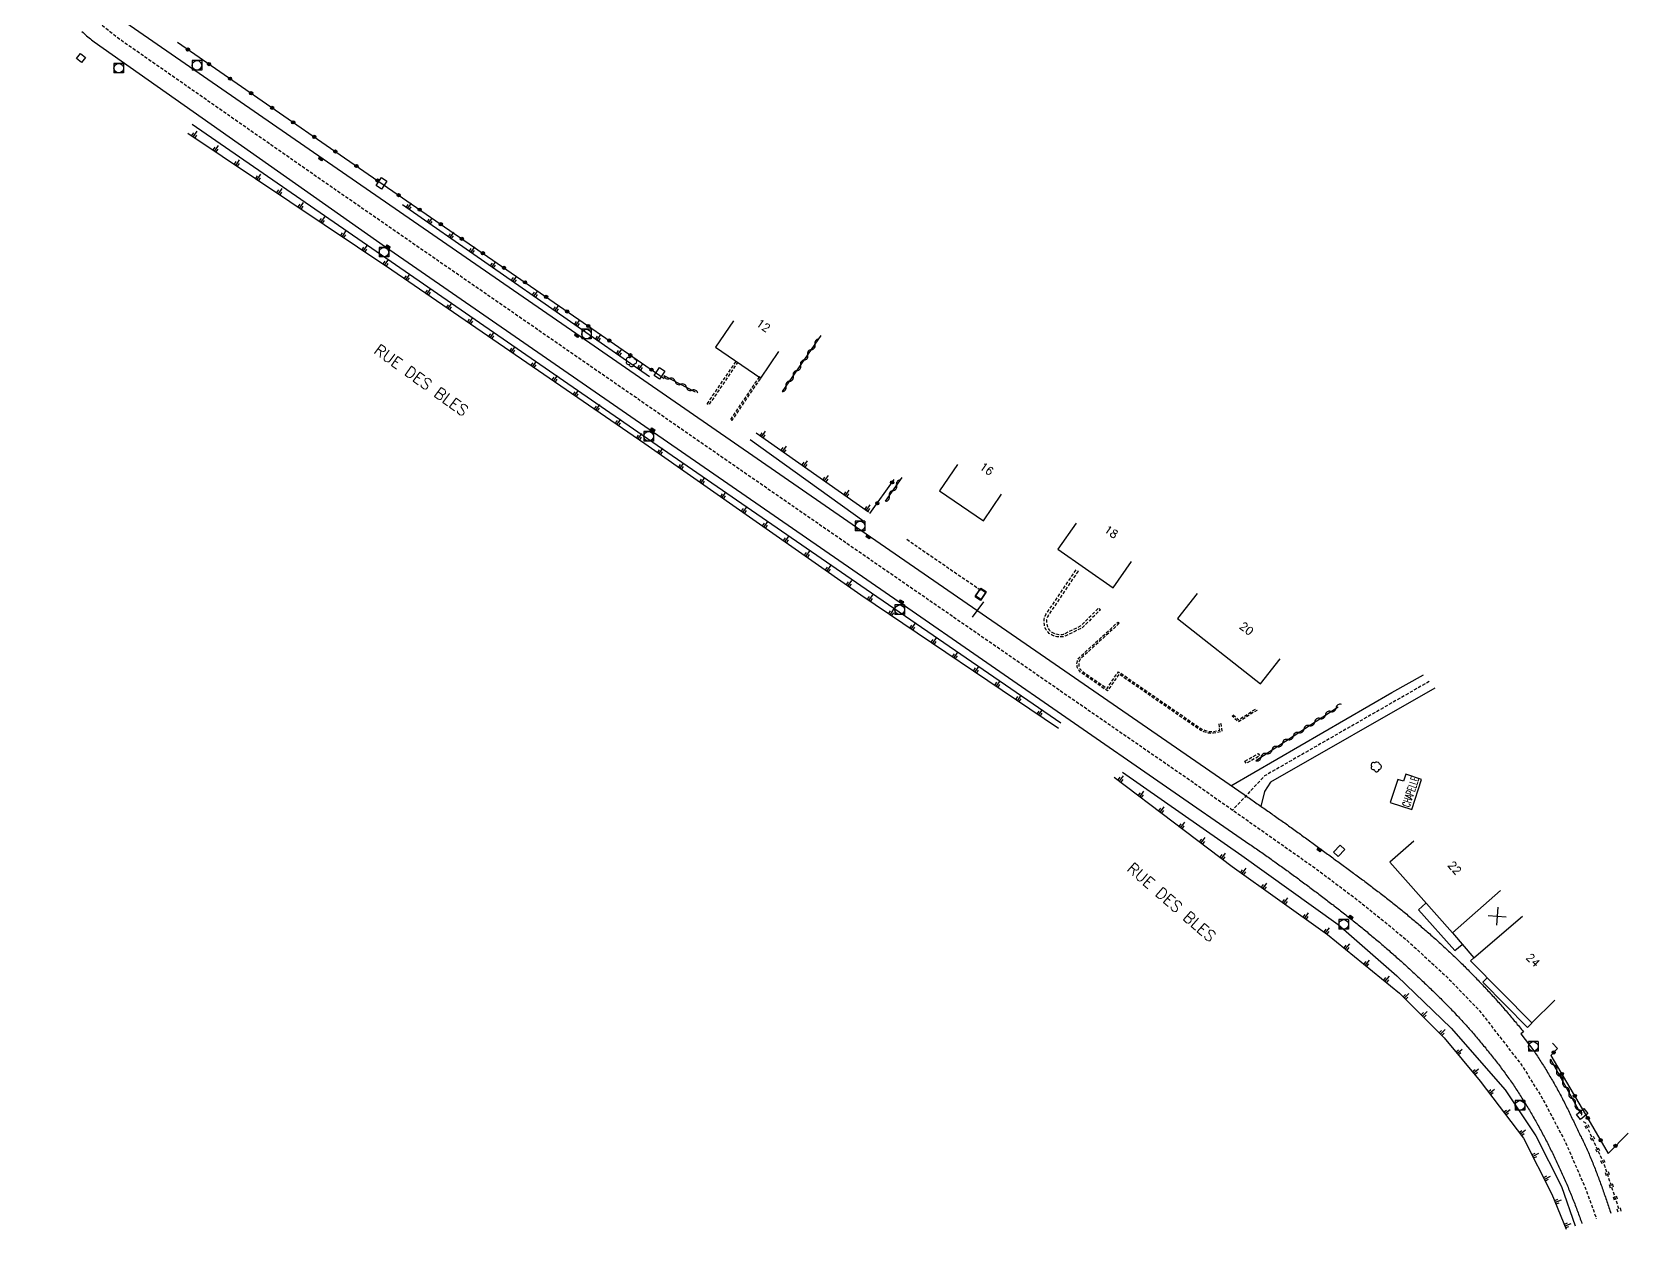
# Model space of a CAD drawing. Header units: millimetres. Extents: x 175000 to 176000, y 112000 to 112732.
# Drawn here: x 175000 to 175249.3, y 112401 to 112588 of the extents above; entities that cross this region are included whole.
import ezdxf
from ezdxf.enums import TextEntityAlignment as Align

# ---------------------------------------------------------------- set-up
doc = ezdxf.new("R2010")
doc.units = ezdxf.units.MM
doc.linetypes.add('DASHED', pattern=[0.75, 0.5, -0.25])
doc.layers.get('0').update_dxf_attribs({"linetype": 'CONTINUOUS'})
for name, color, linetype in [('W0001', 6, 'DASHED'), ('W0008', 7, 'CONTINUOUS'), ('W0017', 7, 'CONTINUOUS'), ('W0100', 7, 'CONTINUOUS'), ('W0112', 1, 'DASHED'), ('W0211', 2, 'CONTINUOUS'), ('W0220', 5, 'DASHED'), ('W0300', 7, 'CONTINUOUS'), ('W0310', 3, 'CONTINUOUS'), ('W0322', 7, 'CONTINUOUS'), ('W0400', 7, 'CONTINUOUS'), ('W0420', 7, 'CONTINUOUS'), ('W0984', 7, 'CONTINUOUS'), ('W0989', 7, 'CONTINUOUS'), ('W0991', 7, 'CONTINUOUS'), ('W1102', 7, 'CONTINUOUS'), ('W1471', 7, 'CONTINUOUS')]:
    doc.layers.add(name, color=color, linetype=linetype)
doc.styles.get("Standard").update_dxf_attribs({"font": 'romans.shx', "width": 0.85})

# ---------------------------------------------------------------- blocks, each defined once
blk = doc.blocks.new('T420')
for p, q in [((0.75, 0.75), (-0.75, 0.75)), ((-0.75, 0.75), (-0.75, -0.75)), ((0.75, 0.75), (0.75, -0.75)), ((0.75, -0.75), (-0.75, -0.75))]:
    blk.add_line(p, q)
blk.add_ellipse((0, 0), major_axis=(-0.53, 0.53), ratio=1, start_param=3.926991, end_param=10.210176)
blk = doc.blocks.new('t322o')
at = {"color": 0, "linetype": 'Continuous'}
for radius in [0.25, 0.15]:
    blk.add_circle((0, 0), radius, dxfattribs=at)
blk = doc.blocks.new('t211o')
at = {"color": 0, "linetype": 'Continuous'}
for p, q in [((-0.29, 0.5), (-0.29, 0)), ((0, 1), (0, 0)), ((0.29, 0.5), (0.29, 0))]:
    blk.add_line(p, q, dxfattribs=at)
blk = doc.blocks.new('t310o')
at = {"color": 0, "linetype": 'Continuous'}
for centre, start, end in [((-0.5, 0.38), 216.8699, 323.1304), ((0.5, -0.37), 36.8699, 143.1303)]:
    blk.add_arc(centre, 0.625, start, end, dxfattribs=at)
blk = doc.blocks.new('t991o')
at = {"color": 0, "linetype": 'Continuous'}
for p, q in [((-1, 1), (1, -1)), ((-1, -1), (1, 1))]:
    blk.add_line(p, q, dxfattribs=at)
blk = doc.blocks.new('t112o')
at = {"color": 0, "linetype": 'Continuous'}
for p, q in [((-0.5, 0.5), (0.5, 0.5)), ((-0.5, -0.5), (-0.5, 0.5)), ((0.5, 0.5), (0.5, -0.5)), ((0.5, -0.5), (-0.5, -0.5))]:
    blk.add_line(p, q, dxfattribs=at)
blk = doc.blocks.new('T400')
for p, q in [((-0.15, 0.3), (0.15, 0.3)), ((-0.15, -0.25), (-0.15, 0.3)), ((-0.15, 0.15), (0.15, 0.15)), ((-0.15, 0), (0.15, 0)), ((0.15, 0.3), (0.15, -0.25)), ((-0.15, -0.15), (0.15, -0.15)), ((-0.15, -0.25), (-0.15, -0.3)), ((-0.15, -0.3), (0.15, -0.3)), ((0.15, -0.3), (0.15, -0.25))]:
    blk.add_line(p, q)
blk = doc.blocks.new('T300')
for p, q in [((-0.8, 0.51), (-0.86, 0.34)), ((-0.86, 0.34), (-0.86, 0.17)), ((-0.86, 0.17), (-0.74, 0.06)), ((-0.69, 0.63), (-0.8, 0.51)), ((-0.8, -0.06), (-0.74, 0.06)), ((-0.74, 0.06), (-0.69, 0.11)), ((-0.57, 0.69), (-0.69, 0.63)), ((-0.46, 0.69), (-0.57, 0.69)), ((-0.29, 0.63), (-0.46, 0.69)), ((-0.29, 0.63), (-0.17, 0.74)), ((-0.23, 0.57), (-0.29, 0.63)), ((-0.17, 0.74), (-0.06, 0.8)), ((-0.06, 0.8), (0.06, 0.8)), ((0.06, 0.8), (0.23, 0.74)), ((0.23, 0.74), (0.34, 0.63)), ((0.34, 0.63), (0.4, 0.51)), ((0.46, 0.46), (0.34, 0.46)), ((0.4, 0.51), (0.4, 0.46)), ((0.57, 0.4), (0.46, 0.46)), ((0.57, 0.4), (0.69, 0.29)), ((0.69, 0.29), (0.74, 0.17)), ((0.74, 0.06), (0.69, -0.17)), ((0.74, 0.17), (0.74, 0.06)), ((-0.8, -0.17), (-0.8, -0.06)), ((-0.8, -0.23), (-0.8, -0.17)), ((-0.74, -0.34), (-0.8, -0.23)), ((-0.69, -0.4), (-0.74, -0.34)), ((-0.51, -0.46), (-0.69, -0.4)), ((-0.4, -0.46), (-0.51, -0.46)), ((-0.4, -0.46), (-0.34, -0.46)), ((-0.34, -0.46), (-0.34, -0.4)), ((-0.34, -0.51), (-0.34, -0.46)), ((-0.29, -0.63), (-0.34, -0.51)), ((-0.17, -0.74), (-0.29, -0.63)), ((-0.06, -0.8), (-0.17, -0.74)), ((0.06, -0.8), (-0.06, -0.8)), ((0.17, -0.74), (0.06, -0.8)), ((0.23, -0.69), (0.17, -0.74)), ((0.29, -0.46), (0.23, -0.46)), ((0.29, -0.63), (0.23, -0.69)), ((0.46, -0.4), (0.29, -0.46)), ((0.34, -0.51), (0.29, -0.63)), ((0.34, -0.51), (0.34, -0.46)), ((0.57, -0.34), (0.46, -0.4)), ((0.63, -0.29), (0.57, -0.34)), ((0.69, -0.17), (0.63, -0.29))]:
    blk.add_line(p, q)
blk = doc.blocks.new('t220o')
at = {"color": 0, "linetype": 'Continuous'}
for p, q in [((-0.25, 0.25), (0.25, 0.25)), ((-0.25, -0.25), (0.25, -0.25))]:
    blk.add_line(p, q, dxfattribs=at)
blk = doc.blocks.new('T1471')
at = {"color": 0, "linetype": 'Continuous', "flags": 128}
blk.add_lwpolyline([(-0.75, -0.5), (-0.75, 0.5), (0.75, 0.5), (0.75, -0.5), (-0.75, -0.5)], dxfattribs=at)

msp = doc.modelspace()

# ---------------------------------------------------------------- linework, layer by layer
at = {"layer": 'W0001', "flags": 128}
for points in [[(175000, 112717.45), (175000.24, 112716.88), (175012.31, 112696.77), (175015.32, 112689.77), (175016.64, 112685.03), (175016.93, 112679.62), (175015.6, 112674.23), (175013.27, 112663.07), (175010.32, 112643.85), (175004.8, 112608.23), (175004.56, 112603.78), (175004.59, 112600.54), (175005.12, 112596.69), (175007.44, 112592.59), (175009.78, 112589.98), (175013.81, 112586.86), (175046.67, 112563.94), (175094.42, 112530.9), (175122.94, 112511.17), (175153.38, 112490.15), (175181.56, 112470.69), (175200.39, 112457.45), (175207.37, 112452.2), (175214.53, 112446.37), (175220.97, 112440.45), (175226.13, 112435.12), (175232.75, 112426.56), (175235.92, 112421.47), (175239.56, 112414.55), (175242.68, 112407.36), (175244.37, 112402.68)], [(175218.26, 112486.56), (175192.55, 112471.8), (175187.56, 112466.47)]]:
    msp.add_lwpolyline(points, dxfattribs=at)
at = {"layer": 'W0008', "flags": 128}
for points in [[(175007.79, 112588.11), (175007.98, 112587.94), (175008.17, 112587.77), (175008.36, 112587.61), (175008.55, 112587.44), (175008.74, 112587.28), (175008.94, 112587.12), (175009.13, 112586.95), (175009.33, 112586.79), (175009.52, 112586.63), (175009.72, 112586.47), (175055.23, 112554.44), (175097.12, 112525.49), (175135.47, 112498.99), (175190.27, 112461.11), (175190.47, 112460.96), (175190.68, 112460.82), (175190.89, 112460.68), (175191.09, 112460.53), (175191.3, 112460.39), (175191.5, 112460.25), (175191.71, 112460.1), (175191.92, 112459.96), (175192.12, 112459.82), (175192.33, 112459.67), (175192.53, 112459.53), (175192.74, 112459.38), (175192.94, 112459.24), (175193.15, 112459.1), (175193.35, 112458.95), (175193.56, 112458.81), (175193.76, 112458.66), (175193.97, 112458.51), (175194.17, 112458.37), (175194.38, 112458.22), (175194.58, 112458.08), (175194.78, 112457.93), (175194.99, 112457.78), (175195.19, 112457.64), (175195.4, 112457.49), (175195.6, 112457.34), (175195.8, 112457.2), (175196.01, 112457.05), (175196.21, 112456.9), (175196.41, 112456.76), (175196.62, 112456.61), (175196.82, 112456.46), (175197.02, 112456.31), (175197.22, 112456.16), (175197.43, 112456.02), (175197.63, 112455.87), (175197.83, 112455.72), (175198.03, 112455.57), (175198.23, 112455.42), (175198.44, 112455.27), (175198.64, 112455.12), (175198.84, 112454.97), (175199.04, 112454.82), (175199.24, 112454.67), (175199.44, 112454.52), (175199.64, 112454.37), (175199.84, 112454.22), (175200.05, 112454.07), (175200.25, 112453.92), (175200.45, 112453.77), (175200.65, 112453.62), (175200.85, 112453.47), (175201.05, 112453.32), (175201.25, 112453.16), (175201.45, 112453.01), (175201.65, 112452.86), (175201.85, 112452.71), (175202.05, 112452.56), (175202.25, 112452.4), (175202.44, 112452.25), (175202.64, 112452.1), (175202.84, 112451.94), (175203.04, 112451.79), (175203.24, 112451.64), (175203.44, 112451.48), (175203.64, 112451.33), (175203.84, 112451.18), (175204.03, 112451.02), (175204.23, 112450.87), (175204.43, 112450.71), (175204.63, 112450.56), (175204.83, 112450.41), (175205.02, 112450.25), (175205.22, 112450.1), (175205.42, 112449.94), (175205.61, 112449.78), (175205.81, 112449.63), (175206.01, 112449.47), (175206.21, 112449.32), (175206.4, 112449.16), (175206.6, 112449), (175206.79, 112448.85), (175206.99, 112448.69), (175207.19, 112448.53), (175207.38, 112448.37), (175207.58, 112448.22), (175207.77, 112448.06), (175207.97, 112447.9), (175208.16, 112447.74), (175208.36, 112447.58), (175208.55, 112447.42), (175208.74, 112447.26), (175208.94, 112447.1), (175209.13, 112446.94), (175209.32, 112446.78), (175209.52, 112446.62), (175209.71, 112446.46), (175209.9, 112446.3), (175210.09, 112446.14), (175210.29, 112445.98), (175210.48, 112445.82), (175210.67, 112445.65), (175210.86, 112445.49), (175211.05, 112445.33), (175211.24, 112445.16), (175211.43, 112445), (175211.62, 112444.84), (175211.81, 112444.67), (175212, 112444.51), (175212.19, 112444.34), (175212.38, 112444.18), (175212.57, 112444.01), (175212.76, 112443.85), (175212.95, 112443.68), (175213.13, 112443.51), (175213.32, 112443.35), (175213.51, 112443.18), (175213.69, 112443.01), (175213.88, 112442.84), (175214.07, 112442.67), (175214.25, 112442.5), (175214.44, 112442.34), (175214.62, 112442.17), (175214.81, 112442), (175214.99, 112441.83), (175215.18, 112441.66), (175215.36, 112441.49), (175215.54, 112441.32), (175215.73, 112441.15), (175215.91, 112440.98), (175216.09, 112440.81), (175216.28, 112440.64), (175216.46, 112440.47), (175216.64, 112440.3), (175216.82, 112440.13), (175217.01, 112439.96), (175217.19, 112439.79), (175217.37, 112439.62), (175217.55, 112439.45), (175217.73, 112439.27), (175217.91, 112439.1), (175218.1, 112438.93), (175218.28, 112438.76), (175218.46, 112438.58), (175218.64, 112438.41), (175218.82, 112438.24), (175218.99, 112438.06), (175219.17, 112437.89), (175219.35, 112437.71), (175219.53, 112437.54), (175219.71, 112437.36), (175219.89, 112437.19), (175220.06, 112437.01), (175220.24, 112436.83), (175220.42, 112436.66), (175220.59, 112436.48), (175220.77, 112436.3), (175220.94, 112436.13), (175221.12, 112435.95), (175221.29, 112435.77), (175221.47, 112435.59), (175221.64, 112435.41), (175221.81, 112435.23), (175221.99, 112435.05), (175222.16, 112434.87), (175222.33, 112434.69), (175222.5, 112434.5), (175222.67, 112434.32), (175222.85, 112434.14), (175223.02, 112433.96), (175223.19, 112433.77), (175223.35, 112433.59), (175223.52, 112433.4), (175223.69, 112433.22), (175223.86, 112433.03), (175224.02, 112432.85), (175224.19, 112432.66), (175224.35, 112432.48), (175224.52, 112432.29), (175224.68, 112432.11), (175224.85, 112431.92), (175225.01, 112431.74), (175225.17, 112431.55), (175225.33, 112431.36), (175225.49, 112431.17), (175225.66, 112430.99), (175225.82, 112430.8), (175225.98, 112430.61), (175226.14, 112430.42), (175226.3, 112430.23), (175226.45, 112430.04), (175226.61, 112429.85), (175226.77, 112429.66), (175226.93, 112429.47), (175227.09, 112429.28), (175227.24, 112429.08), (175227.4, 112428.89), (175227.55, 112428.7), (175227.71, 112428.51), (175227.86, 112428.31), (175228.02, 112428.12), (175228.17, 112427.92), (175228.32, 112427.73), (175228.48, 112427.53), (175228.63, 112427.34), (175228.78, 112427.14), (175228.93, 112426.95), (175229.08, 112426.75), (175229.23, 112426.55), (175229.38, 112426.35), (175229.53, 112426.16), (175229.68, 112425.96), (175229.82, 112425.76), (175229.97, 112425.56), (175230.12, 112425.36), (175230.26, 112425.16), (175230.41, 112424.96), (175230.55, 112424.76), (175230.7, 112424.55), (175230.84, 112424.35), (175230.98, 112424.15), (175231.12, 112423.95), (175231.27, 112423.74), (175231.41, 112423.54), (175231.54, 112423.34), (175231.68, 112423.13), (175231.82, 112422.93), (175231.96, 112422.72), (175232.09, 112422.51), (175232.23, 112422.31), (175232.36, 112422.1), (175232.49, 112421.89), (175232.63, 112421.69), (175232.76, 112421.48), (175232.89, 112421.27), (175233.02, 112421.06), (175233.15, 112420.85), (175233.28, 112420.64), (175233.41, 112420.43), (175233.53, 112420.22), (175233.66, 112420.01), (175233.79, 112419.79), (175233.91, 112419.58), (175234.04, 112419.37), (175234.16, 112419.16), (175234.29, 112418.94), (175234.41, 112418.73), (175234.53, 112418.52), (175234.66, 112418.3), (175234.78, 112418.09), (175234.9, 112417.87), (175235.02, 112417.66), (175235.14, 112417.44), (175235.26, 112417.22), (175235.38, 112417.01), (175235.5, 112416.79), (175235.61, 112416.58), (175235.73, 112416.35), (175235.85, 112416.13), (175235.97, 112415.91), (175236.09, 112415.69), (175236.21, 112415.47), (175236.32, 112415.25), (175236.44, 112415.03), (175236.55, 112414.8), (175236.67, 112414.58), (175236.78, 112414.36), (175236.9, 112414.13), (175237.01, 112413.91), (175237.12, 112413.69), (175237.23, 112413.46), (175237.34, 112413.24), (175237.45, 112413.01), (175237.56, 112412.79), (175237.67, 112412.56), (175237.78, 112412.34), (175237.89, 112412.11), (175238, 112411.89), (175238.11, 112411.66), (175238.21, 112411.43), (175238.32, 112411.21), (175238.43, 112410.98), (175238.53, 112410.75), (175238.63, 112410.52), (175238.74, 112410.3), (175238.84, 112410.07), (175238.95, 112409.84), (175239.05, 112409.61), (175239.15, 112409.38), (175239.25, 112409.15), (175239.35, 112408.92), (175239.45, 112408.69), (175239.55, 112408.46), (175239.65, 112408.23), (175239.75, 112408), (175239.85, 112407.77), (175239.95, 112407.54), (175240.05, 112407.31), (175240.14, 112407.08), (175240.24, 112406.84), (175240.34, 112406.61), (175240.43, 112406.38), (175240.53, 112406.14), (175240.62, 112405.91), (175240.71, 112405.68), (175240.81, 112405.44), (175240.9, 112405.21), (175240.99, 112404.97), (175241.08, 112404.74), (175241.17, 112404.5), (175241.26, 112404.27), (175241.35, 112404.03), (175241.43, 112403.8), (175241.52, 112403.56), (175241.61, 112403.32), (175241.69, 112403.09), (175241.78, 112402.85), (175241.86, 112402.61), (175241.94, 112402.37), (175242.03, 112402.14), (175242.11, 112401.9), (175242.12, 112401.88)], [(175013.86, 112590.08), (175045.49, 112568.22), (175084.95, 112540.99), (175130.97, 112509.15), (175189.35, 112468.88), (175189.56, 112468.74), (175189.76, 112468.6), (175189.97, 112468.45), (175190.18, 112468.31), (175190.38, 112468.17), (175190.59, 112468.03), (175190.79, 112467.89), (175191, 112467.75), (175191.2, 112467.6), (175191.41, 112467.46), (175191.61, 112467.32), (175191.82, 112467.18), (175192.02, 112467.03), (175192.23, 112466.89), (175192.43, 112466.75), (175192.64, 112466.6), (175192.84, 112466.46), (175193.05, 112466.32), (175193.25, 112466.17), (175193.46, 112466.03), (175193.66, 112465.89), (175193.86, 112465.74), (175194.07, 112465.6), (175194.27, 112465.46), (175194.48, 112465.31), (175194.68, 112465.17), (175194.88, 112465.02), (175195.09, 112464.88), (175195.29, 112464.73), (175195.5, 112464.59), (175195.7, 112464.45), (175195.9, 112464.3), (175196.11, 112464.16), (175196.31, 112464.01), (175196.51, 112463.87), (175196.72, 112463.72), (175196.92, 112463.57), (175197.12, 112463.43), (175197.32, 112463.28), (175197.53, 112463.14), (175197.73, 112462.99), (175197.93, 112462.85), (175198.14, 112462.7), (175198.34, 112462.55), (175198.54, 112462.41), (175198.74, 112462.26), (175198.94, 112462.11), (175199.15, 112461.97), (175199.35, 112461.82), (175199.55, 112461.67), (175199.75, 112461.53), (175199.95, 112461.38), (175200.16, 112461.23), (175200.36, 112461.08), (175200.56, 112460.94), (175200.76, 112460.79), (175200.96, 112460.64), (175201.16, 112460.49), (175201.37, 112460.34), (175201.57, 112460.19), (175201.77, 112460.05), (175201.97, 112459.9), (175202.17, 112459.75), (175202.38, 112459.6), (175202.58, 112459.45), (175202.78, 112459.31), (175202.98, 112459.16), (175203.19, 112459.01), (175203.39, 112458.86), (175203.59, 112458.71), (175203.79, 112458.56), (175204, 112458.42), (175204.2, 112458.27), (175204.4, 112458.12), (175204.6, 112457.97), (175204.81, 112457.82), (175205.01, 112457.67), (175205.21, 112457.53), (175205.41, 112457.38), (175205.61, 112457.23), (175205.82, 112457.08), (175206.02, 112456.93), (175206.22, 112456.78), (175206.42, 112456.63), (175206.62, 112456.48), (175206.82, 112456.33), (175207.02, 112456.19), (175207.23, 112456.04), (175207.43, 112455.89), (175207.63, 112455.74), (175207.83, 112455.59), (175208.03, 112455.44), (175208.23, 112455.29), (175208.43, 112455.14), (175208.63, 112454.98), (175208.83, 112454.83), (175209.03, 112454.68), (175209.23, 112454.53), (175209.43, 112454.38), (175209.63, 112454.23), (175209.83, 112454.08), (175210.03, 112453.92), (175210.23, 112453.77), (175210.43, 112453.62), (175210.63, 112453.47), (175210.83, 112453.31), (175211.02, 112453.16), (175211.22, 112453.01), (175211.42, 112452.85), (175211.62, 112452.7), (175211.82, 112452.54), (175212.01, 112452.39), (175212.21, 112452.23), (175212.41, 112452.08), (175212.6, 112451.92), (175212.8, 112451.76), (175213, 112451.61), (175213.19, 112451.45), (175213.39, 112451.29), (175213.58, 112451.14), (175213.78, 112450.98), (175213.97, 112450.82), (175214.17, 112450.66), (175214.36, 112450.5), (175214.55, 112450.34), (175214.75, 112450.18), (175214.94, 112450.02), (175215.13, 112449.86), (175215.32, 112449.7), (175215.52, 112449.54), (175215.71, 112449.38), (175215.9, 112449.22), (175216.09, 112449.06), (175216.28, 112448.9), (175216.47, 112448.74), (175216.66, 112448.58), (175216.84, 112448.42), (175217.03, 112448.25), (175217.22, 112448.09), (175217.41, 112447.93), (175217.6, 112447.76), (175217.79, 112447.6), (175217.97, 112447.44), (175218.16, 112447.27), (175218.35, 112447.11), (175218.53, 112446.94), (175218.72, 112446.78), (175218.91, 112446.61), (175219.09, 112446.45), (175219.28, 112446.28), (175219.46, 112446.12), (175219.65, 112445.95), (175219.83, 112445.78), (175220.02, 112445.61), (175220.2, 112445.45), (175220.38, 112445.28), (175220.57, 112445.11), (175220.75, 112444.94), (175220.93, 112444.77), (175221.11, 112444.6), (175221.3, 112444.43), (175221.48, 112444.26), (175221.66, 112444.09), (175221.84, 112443.92), (175222.02, 112443.75), (175222.2, 112443.58), (175222.38, 112443.41), (175222.56, 112443.23), (175222.74, 112443.06), (175222.92, 112442.89), (175223.1, 112442.71), (175223.27, 112442.54), (175223.45, 112442.37), (175223.63, 112442.19), (175223.81, 112442.02), (175223.98, 112441.84), (175224.16, 112441.66), (175224.33, 112441.49), (175224.51, 112441.31), (175224.69, 112441.13), (175224.86, 112440.96), (175225.04, 112440.78), (175225.21, 112440.6), (175225.38, 112440.42), (175225.56, 112440.24), (175225.73, 112440.06), (175225.9, 112439.88), (175226.08, 112439.7), (175226.25, 112439.52), (175226.42, 112439.34), (175226.59, 112439.16), (175226.76, 112438.98), (175226.93, 112438.79), (175227.1, 112438.61), (175227.27, 112438.43), (175227.44, 112438.25), (175227.61, 112438.06), (175227.78, 112437.88), (175227.95, 112437.7), (175228.12, 112437.51), (175228.29, 112437.33), (175228.45, 112437.14), (175228.62, 112436.96), (175228.79, 112436.77), (175228.95, 112436.58), (175229.12, 112436.4), (175229.28, 112436.21), (175229.45, 112436.02), (175229.61, 112435.84), (175229.78, 112435.65), (175229.94, 112435.46), (175230.1, 112435.27), (175230.27, 112435.08), (175230.43, 112434.89), (175230.59, 112434.7), (175230.75, 112434.51), (175230.92, 112434.32), (175231.08, 112434.13), (175231.24, 112433.94), (175231.4, 112433.75), (175231.56, 112433.56), (175231.72, 112433.37), (175231.88, 112433.18), (175232.03, 112432.98), (175232.19, 112432.79), (175232.35, 112432.6), (175232.51, 112432.4), (175232.67, 112432.21), (175232.82, 112432.02), (175232.98, 112431.82), (175232.59, 112431.51), (175234.61, 112428.87), (175234.74, 112428.67), (175234.88, 112428.46), (175235.02, 112428.25), (175235.16, 112428.04), (175235.29, 112427.83), (175235.43, 112427.62), (175235.56, 112427.41), (175235.7, 112427.2), (175235.83, 112426.98), (175235.96, 112426.77), (175236.1, 112426.56), (175236.23, 112426.35), (175236.36, 112426.14), (175236.49, 112425.92), (175236.62, 112425.71), (175236.75, 112425.49), (175236.88, 112425.28), (175237, 112425.07), (175237.13, 112424.85), (175237.26, 112424.63), (175237.39, 112424.42), (175237.51, 112424.2), (175237.64, 112423.99), (175237.76, 112423.77), (175237.88, 112423.55), (175238.01, 112423.33), (175238.13, 112423.12), (175238.25, 112422.9), (175238.37, 112422.68), (175238.5, 112422.46), (175238.62, 112422.23), (175238.74, 112422.01), (175238.86, 112421.78), (175238.98, 112421.56), (175239.09, 112421.33), (175239.21, 112421.1), (175239.33, 112420.88), (175239.44, 112420.65), (175239.56, 112420.42), (175239.67, 112420.19), (175239.78, 112419.97), (175239.9, 112419.74), (175240.01, 112419.51), (175240.12, 112419.28), (175240.23, 112419.05), (175240.34, 112418.82), (175240.45, 112418.59), (175240.56, 112418.36), (175240.67, 112418.13), (175240.78, 112417.9), (175240.89, 112417.67), (175241, 112417.44), (175241.11, 112417.21), (175241.22, 112416.99), (175241.33, 112416.77), (175241.44, 112416.54), (175241.55, 112416.32), (175241.65, 112416.1), (175241.76, 112415.87), (175241.87, 112415.65), (175241.98, 112415.42), (175242.08, 112415.2), (175242.19, 112414.98), (175242.3, 112414.75), (175242.41, 112414.53), (175242.51, 112414.3), (175242.62, 112414.08), (175242.72, 112413.85), (175242.82, 112413.63), (175242.93, 112413.4), (175243.03, 112413.18), (175243.13, 112412.95), (175243.23, 112412.72), (175243.33, 112412.5), (175243.43, 112412.27), (175243.52, 112412.04), (175243.62, 112411.81), (175243.71, 112411.58), (175243.81, 112411.35), (175243.9, 112411.12), (175243.99, 112410.89), (175244.08, 112410.66), (175244.17, 112410.43), (175244.26, 112410.2), (175244.35, 112409.97), (175244.44, 112409.74), (175244.52, 112409.5), (175244.61, 112409.27), (175244.7, 112409.04), (175244.78, 112408.81), (175244.87, 112408.58), (175244.95, 112408.34), (175245.04, 112408.11), (175245.12, 112407.88), (175245.21, 112407.65), (175245.29, 112407.41), (175245.37, 112407.18), (175245.45, 112406.95), (175245.54, 112406.71), (175245.62, 112406.48), (175245.7, 112406.25), (175245.78, 112406.01), (175245.86, 112405.78), (175245.94, 112405.54), (175246.02, 112405.31), (175246.1, 112405.07), (175246.18, 112404.84), (175246.26, 112404.61), (175246.34, 112404.37), (175246.41, 112404.14), (175246.49, 112403.9), (175246.57, 112403.67), (175246.63, 112403.48)], [(175187.29, 112470.27), (175212.41, 112484.84), (175217.4, 112487.62)], [(175219.12, 112485.49), (175193.5, 112470.84), (175192.56, 112469.36), (175191.98, 112467.01)]]:
    msp.add_lwpolyline(points, dxfattribs=at)
at = {"layer": 'W0017', "flags": 128}
for points in [[(175217.75, 112451.93), (175216.58, 112450.89), (175222.27, 112444.53), (175223.4, 112445.47)], [(175227.3, 112440.25), (175226.66, 112439.59), (175233.62, 112432.49), (175234.32, 112433.17)]]:
    msp.add_lwpolyline(points, dxfattribs=at)
at = {"layer": 'W0100', "flags": 128}
for points in [[(175109.6, 112542.91), (175106.78, 112538.77), (175113.87, 112533.96), (175116.68, 112538.09)], [(175144.58, 112520.48), (175141.77, 112516.34), (175148.66, 112511.66), (175151.47, 112515.8)], [(175163.13, 112511.31), (175160.27, 112507.21), (175168.9, 112501.2), (175171.75, 112505.3)], [(175182.03, 112500.32), (175178.94, 112496.4), (175191.9, 112486.18), (175195, 112490.1)], [(175215.88, 112461.63), (175212.14, 112458.31), (175221.89, 112447.3), (175225.23, 112443.4), (175224.73, 112442.93), (175234.32, 112433.25), (175237.87, 112436.77)]]:
    msp.add_lwpolyline(points, dxfattribs=at)
msp.add_lwpolyline([(175212.19, 112467.66), (175215.57, 112466.58), (175217.06, 112471.27), (175214.59, 112472.08), (175214.23, 112470.98), (175213.37, 112471.26)], close=True, dxfattribs=at)
at = {"layer": 'W0112', "flags": 128}
for points in [[(175105.49, 112529.94), (175110.01, 112536.58), (175110.25, 112536.42), (175105.73, 112529.77)], [(175113.6, 112534.13), (175109.09, 112527.49), (175109.35, 112527.32), (175113.87, 112533.96)], [(175163.41, 112503.79), (175158.72, 112496.84), (175158.62, 112496.64), (175158.55, 112496.43), (175158.5, 112496.21), (175158.48, 112495.99), (175158.49, 112495.75), (175158.52, 112495.51), (175158.57, 112495.28), (175158.64, 112495.07), (175158.73, 112494.87), (175158.84, 112494.68), (175158.99, 112494.51), (175159.16, 112494.36), (175159.33, 112494.24), (175159.52, 112494.14), (175159.73, 112494.05), (175159.95, 112493.99), (175160.18, 112493.94), (175160.42, 112493.9), (175160.62, 112493.88), (175160.81, 112493.89), (175160.99, 112493.92), (175161.17, 112493.97), (175161.36, 112494.04), (175163.81, 112495.23), (175166.63, 112498.03), (175166.9, 112497.77), (175164.04, 112494.92), (175161.51, 112493.69), (175161.29, 112493.61), (175161.07, 112493.55), (175160.84, 112493.51), (175160.61, 112493.51), (175160.37, 112493.52), (175160.11, 112493.56), (175159.85, 112493.62), (175159.6, 112493.7), (175159.37, 112493.79), (175159.14, 112493.91), (175158.92, 112494.06), (175158.72, 112494.25), (175158.54, 112494.46), (175158.39, 112494.69), (175158.28, 112494.93), (175158.2, 112495.18), (175158.15, 112495.45), (175158.11, 112495.72), (175158.1, 112496), (175158.13, 112496.27), (175158.19, 112496.53), (175158.27, 112496.78), (175158.4, 112497.03), (175163.1, 112504)], [(175169.86, 112495.65), (175163.89, 112490.19), (175163.75, 112490.03), (175163.64, 112489.86), (175163.57, 112489.69), (175163.52, 112489.5), (175163.51, 112489.29), (175163.52, 112489.08), (175163.56, 112488.89), (175163.62, 112488.71), (175163.71, 112488.53), (175163.83, 112488.37), (175163.96, 112488.23), (175167.94, 112485.46), (175169.73, 112488.09), (175182.51, 112479.27), (175182.72, 112479.15), (175182.94, 112479.05), (175183.16, 112478.96), (175183.38, 112478.88), (175183.61, 112478.82), (175183.85, 112478.76), (175184.08, 112478.73), (175184.3, 112478.72), (175184.53, 112478.75), (175185.56, 112478.96), (175185.45, 112479.96), (175185.72, 112479.99), (175185.86, 112478.74), (175184.57, 112478.48), (175184.31, 112478.44), (175184.05, 112478.46), (175183.8, 112478.5), (175183.55, 112478.55), (175183.3, 112478.62), (175183.06, 112478.71), (175182.83, 112478.8), (175182.6, 112478.91), (175182.37, 112479.04), (175169.8, 112487.71), (175168.02, 112485.08), (175163.78, 112488.02), (175163.62, 112488.2), (175163.48, 112488.39), (175163.37, 112488.6), (175163.3, 112488.82), (175163.25, 112489.05), (175163.24, 112489.29), (175163.25, 112489.54), (175163.31, 112489.77), (175163.4, 112489.99), (175163.53, 112490.19), (175163.7, 112490.38), (175169.67, 112495.85)], [(175187.65, 112481.36), (175188.5, 112480.57), (175191.18, 112482.27), (175191.33, 112482.05), (175188.47, 112480.23), (175187.47, 112481.16)], [(175189.49, 112474.1), (175191.57, 112475.29), (175191.77, 112474.94), (175189.68, 112473.76)]]:
    msp.add_lwpolyline(points, close=True, dxfattribs=at)
msp.add_lwpolyline([(175136.66, 112508.77), (175148.39, 112500.7)], dxfattribs=at)
at = {"layer": 'W0211', "flags": 128}
for points in [[(175025.05, 112573.61), (175056.79, 112551.73), (175096.18, 112524.54), (175130.3, 112500.97), (175160.71, 112480.12)], [(175024.35, 112572.24), (175056.24, 112550.85), (175095.73, 112523.74), (175129.47, 112500.12), (175160.35, 112479.29)], [(175057.87, 112561.06), (175096.48, 112534.23)], [(175112.19, 112524.34), (175129.95, 112511.59)], [(175113.15, 112525.41), (175130.7, 112513.05)], [(175169.05, 112471.62), (175187.5, 112457.66), (175202.37, 112447.05), (175213.64, 112437.86), (175220.62, 112430.89), (175226.23, 112424.13), (175232.99, 112415.21), (175237.41, 112406.47), (175239.65, 112401.01)], [(175170.37, 112472.38), (175189, 112459.37), (175204.02, 112448.61), (175213.22, 112440.55), (175221.71, 112432.42), (175230.11, 112422.74), (175234.91, 112415.6), (175238.94, 112407.68), (175241.08, 112401.51)]]:
    msp.add_lwpolyline(points, dxfattribs=at)
at = {"layer": 'W0220', "flags": 128}
msp.add_lwpolyline([(175242.33, 112417.81), (175242.66, 112417.58), (175245.62, 112411.05), (175247.93, 112403.94)], dxfattribs=at)
at = {"layer": 'W0310', "flags": 128}
for points in [[(175117.23, 112531.84), (175123.3, 112540.63)], [(175098.71, 112534.37), (175103.59, 112531.82)], [(175133.36, 112514.73), (175135.93, 112518.45)], [(175148.66, 112499.02), (175146.87, 112496.62)], [(175191.18, 112474.19), (175204.02, 112482.6)], [(175237.21, 112427.53), (175241.91, 112419.05)]]:
    msp.add_lwpolyline(points, dxfattribs=at)
at = {"layer": 'W0322', "flags": 128}
for points in [[(175022.72, 112586.42), (175046.64, 112569.89), (175086.1, 112542.65), (175098.76, 112533.89)], [(175130.9, 112512.78), (175134.7, 112518.13)], [(175237.55, 112430.06), (175238.31, 112429.21), (175237.26, 112428.14), (175242.7, 112418.91), (175246.23, 112412.84), (175249.33, 112415.97)]]:
    msp.add_lwpolyline(points, dxfattribs=at)
at = {"layer": 'W1102', "flags": 128}
for points in [[(175221.89, 112447.3), (175229.38, 112453.92)], [(175225.23, 112443.4), (175232.82, 112449.91)]]:
    msp.add_lwpolyline(points, dxfattribs=at)

# ---------------------------------------------------------------- block references
at = {"layer": 'W0112', "rotation": 52.13307606464356}
msp.add_blockref('t112o', (175007.65, 112583.97), dxfattribs=at)
at = {"layer": 'W0211'}
for p, rotation in [((175025.19, 112571.68), 326.154057943607), ((175028.51, 112569.45), 326.154057943607), ((175031.83, 112567.22), 326.154057943607), ((175035.15, 112565), 326.154057943607), ((175038.47, 112562.77), 326.154057943607), ((175041.8, 112560.54), 326.154057943607), ((175058.69, 112560.49), 325.2121495818932), ((175045.12, 112558.31), 326.154057943607), ((175061.97, 112558.2), 325.2121495818932), ((175048.44, 112556.08), 326.154057943607), ((175065.26, 112555.92), 325.2121495818932), ((175051.76, 112553.86), 326.154057943607), ((175068.54, 112553.64), 325.2121495818932), ((175055.08, 112551.63), 326.154057943607), ((175071.83, 112551.36), 325.2121495818932), ((175058.39, 112549.38), 325.5261951790246), ((175075.11, 112549.08), 325.2121495818932), ((175061.69, 112547.11), 325.5261951790246), ((175064.99, 112544.85), 325.5261951790246), ((175078.4, 112546.79), 325.2121495818932), ((175068.28, 112542.58), 325.5261951790246), ((175081.68, 112544.51), 325.2121495818932), ((175084.97, 112542.23), 325.2121495818932), ((175071.58, 112540.32), 325.5261951790246), ((175088.25, 112539.95), 325.2121495818932), ((175074.88, 112538.06), 325.5261951790246), ((175091.54, 112537.67), 325.2121495818932), ((175078.18, 112535.79), 325.5261951790246), ((175094.82, 112535.38), 325.2121495818932), ((175081.47, 112533.53), 325.5261951790246), ((175084.77, 112531.26), 325.5261951790246), ((175088.07, 112529), 325.5261951790246), ((175091.37, 112526.74), 325.5261951790246), ((175113.97, 112524.83), 324.8384166927299), ((175094.66, 112524.47), 325.5261951790246), ((175117.24, 112522.53), 324.8384166927299), ((175097.95, 112522.19), 325.0078591628316), ((175101.22, 112519.89), 325.0078591628316), ((175120.51, 112520.23), 324.8384166927299), ((175104.5, 112517.6), 325.0078591628316), ((175123.78, 112517.92), 324.8384166927299), ((175107.78, 112515.31), 325.0078591628316), ((175127.05, 112515.62), 324.8384166927299), ((175111.05, 112513.01), 325.0078591628316), ((175130.32, 112513.32), 324.8384166927299), ((175114.33, 112510.72), 325.0078591628316), ((175117.61, 112508.42), 325.0078591628316), ((175120.89, 112506.13), 325.0078591628316), ((175124.16, 112503.84), 325.0078591628316), ((175127.44, 112501.54), 325.0078591628316), ((175130.73, 112499.27), 325.9973421375462), ((175134.05, 112497.03), 325.9973421375462), ((175137.36, 112494.8), 325.9973421375462), ((175140.68, 112492.56), 325.9973421375462), ((175144, 112490.32), 325.9973421375462), ((175147.31, 112488.09), 325.9973421375462), ((175150.63, 112485.85), 325.9973421375462), ((175153.94, 112483.61), 325.9973421375462), ((175157.26, 112481.37), 325.9973421375462), ((175169.85, 112471.01), 322.8775833221052), ((175173.04, 112468.6), 322.8775833221052), ((175176.23, 112466.18), 322.8775833221052), ((175179.42, 112463.77), 322.8775833221052), ((175182.61, 112461.36), 322.8775833221052), ((175185.8, 112458.94), 322.8775833221052), ((175189.02, 112456.57), 324.5005908474853), ((175192.27, 112454.25), 324.5005908474853), ((175195.53, 112451.93), 324.5005908474853), ((175198.79, 112449.6), 324.5005908474853), ((175202.04, 112447.28), 324.5005908474853), ((175205.16, 112444.77), 320.8077343651674), ((175208.26, 112442.25), 320.8077343651674), ((175211.36, 112439.72), 320.8077343651674), ((175214.39, 112437.11), 315.0663966524628), ((175217.22, 112434.29), 315.0663966524628), ((175220.05, 112431.46), 315.0663966524628), ((175222.66, 112428.43), 309.6839466784849), ((175225.22, 112425.35), 309.6839466784849), ((175227.69, 112422.21), 307.1284436800739), ((175230.1, 112419.02), 307.1284436800739), ((175232.51, 112415.83), 307.1284436800739), ((175234.44, 112412.34), 296.8683607798947), ((175236.25, 112408.77), 296.8683607798947), ((175237.95, 112405.15), 292.2952279502728), ((175239.47, 112401.45), 292.2952279502728)]:
    msp.add_blockref('t211o', p, dxfattribs=dict(at, rotation=rotation))
at = {"layer": 'W0220'}
for p, rotation in [((175242.9, 112417.03), 294.4049035548407), ((175243.73, 112415.21), 294.4049035548407), ((175244.56, 112413.39), 294.4049035548407), ((175245.38, 112411.57), 294.4049035548407), ((175246.06, 112409.69), 288.013504732443), ((175246.68, 112407.79), 288.013504732443), ((175247.3, 112405.89), 288.013504732443), ((175247.91, 112403.99), 288.013504732443)]:
    msp.add_blockref('t220o', p, dxfattribs=dict(at, rotation=rotation))
at = {"layer": 'W0300'}
for p in [(175093.68, 112536.51), (175210.04, 112473.21)]:
    msp.add_blockref('T300', p, dxfattribs=at)
at = {"layer": 'W0310'}
for p, rotation in [((175121.2, 112537.59), 55.35758963921511), ((175122.34, 112539.24), 55.35758963921511), ((175120.07, 112535.95), 55.35758963921511), ((175099.6, 112533.9), 332.3925823813626), ((175101.37, 112532.98), 332.3925823813626), ((175117.79, 112532.66), 55.35758963921511), ((175118.93, 112534.3), 55.35758963921511), ((175103.14, 112532.05), 332.3925823813626), ((175133.93, 112515.55), 55.31780909385034), ((175135.06, 112517.2), 55.31780909385034), ((175200.38, 112480.22), 33.24207139226195), ((175202.05, 112481.31), 33.24207139226195), ((175203.72, 112482.41), 33.24207139226195), ((175197.03, 112478.02), 33.24207139226195), ((175198.71, 112479.12), 33.24207139226195), ((175193.69, 112475.83), 33.24207139226195), ((175195.36, 112476.93), 33.24207139226195), ((175192.01, 112474.73), 33.24207139226195), ((175237.69, 112426.66), 299.0083661158714), ((175238.66, 112424.91), 299.0083661158714), ((175239.63, 112423.16), 299.0083661158714), ((175240.6, 112421.41), 299.0083661158714), ((175241.57, 112419.66), 299.0083661158714)]:
    msp.add_blockref('t310o', p, dxfattribs=dict(at, rotation=rotation))
at = {"layer": 'W0322'}
for p, rotation in [((175024.37, 112585.28), 325.3533601128907), ((175027.66, 112583.01), 325.3533601128907), ((175030.95, 112580.73), 325.3533601128907), ((175034.24, 112578.46), 325.3533601128907), ((175037.53, 112576.18), 325.3533601128907), ((175040.82, 112573.91), 325.3533601128907), ((175044.11, 112571.64), 325.3533601128907), ((175047.4, 112569.36), 325.3836740075488), ((175050.69, 112567.09), 325.3836740075488), ((175053.99, 112564.82), 325.3836740075488), ((175057.28, 112562.54), 325.3836740075488), ((175060.57, 112560.27), 325.3836740075488), ((175063.86, 112558), 325.3836740075488), ((175067.15, 112555.73), 325.3836740075488), ((175070.45, 112553.46), 325.3836740075488), ((175073.74, 112551.18), 325.3836740075488), ((175077.03, 112548.91), 325.3836740075488), ((175080.32, 112546.64), 325.3836740075488), ((175083.61, 112544.37), 325.3836740075488), ((175086.91, 112542.09), 325.3233897165365), ((175090.19, 112539.82), 325.3233897165365), ((175093.48, 112537.54), 325.3233897165365), ((175096.77, 112535.27), 325.3233897165365), ((175134.37, 112517.67), 54.65889775275883), ((175132.06, 112514.41), 54.65889775275883), ((175237.71, 112428.6), 225.6715068099604), ((175238.97, 112425.24), 300.5145854900908), ((175241, 112421.8), 300.5145854900908), ((175243.03, 112418.35), 300.1375846396828), ((175245.04, 112414.89), 300.1375846396828), ((175247.37, 112414), 45.27152182669683)]:
    msp.add_blockref('t322o', p, dxfattribs=dict(at, rotation=rotation))
at = {"layer": 'W0400'}
for p, rotation in [((175045.09, 112568.21), 235.3533601162046), ((175055.65, 112554.46), 55.34955078252504), ((175085.08, 112540.61), 235.3233897179888), ((175097.01, 112525.88), 55.34955078478971), ((175130.6, 112509.14), 235.3233897152279), ((175135.86, 112499.03), 55.34661587875429), ((175201.05, 112460.26), 233.7219194463418), ((175206.04, 112449.75), 51.62980255225022)]:
    msp.add_blockref('T400', p, dxfattribs=dict(at, rotation=rotation))
at = {"layer": 'W0420'}
for p in [(175013.57, 112582.38), (175025.77, 112582.81), (175054.98, 112553.63), (175086.63, 112540.83), (175096.33, 112524.86), (175129.37, 112510.86), (175135.55, 112497.76), (175204.91, 112448.6), (175234.52, 112429.54), (175232.44, 112420.32)]:
    msp.add_blockref('T420', p, dxfattribs=at)
at = {"layer": 'W0991', "rotation": 310.6026556766215}
msp.add_blockref('t991o', (175228.88, 112449.9), dxfattribs=at)
at = {"layer": 'W1471'}
for p, rotation in [((175054.6, 112564.39), 235.3836740077529), ((175098.04, 112534.69), 235.3233897168334), ((175148.18, 112500.13), 235.4025213224214), ((175148.23, 112500.26), 235.4025213220445), ((175204.21, 112460.12), 227.1243678493388), ((175242.17, 112419.01), 218.6181824876569)]:
    msp.add_blockref('T1471', p, dxfattribs=dict(at, rotation=rotation))

# ---------------------------------------------------------------- texts
at = {"layer": 'W0984', "width": 0.5}
msp.add_text('CHAPELLE', height=1.25, rotation=71.8752, dxfattribs=at).set_placement((175215.34, 112469.32), align=Align.MIDDLE)
at = {"layer": 'W0989'}
for rotation, p in [(324.3138, (175060.83, 112533.64)), (318.9741, (175178.04, 112452.07))]:
    msp.add_text('RUE DES BLES', height=1.75, rotation=rotation, dxfattribs=at).set_placement(p, align=Align.MIDDLE)
at = {"layer": 'W0991'}
for s, rotation, p in [('12', 325.7758, (175114.26, 112542.15)), ('16', 325.8298, (175149.14, 112519.79)), ('18', 325.1269, (175168.59, 112509.95)), ('20', 321.7435, (175189.75, 112494.82)), ('22', 311.5103, (175222.26, 112457.44)), ('24', 314.7428, (175234.49, 112443.02))]:
    msp.add_text(s, height=1.25, rotation=rotation, dxfattribs=at).set_placement(p, align=Align.MIDDLE)

doc.saveas('drawing.dxf')
